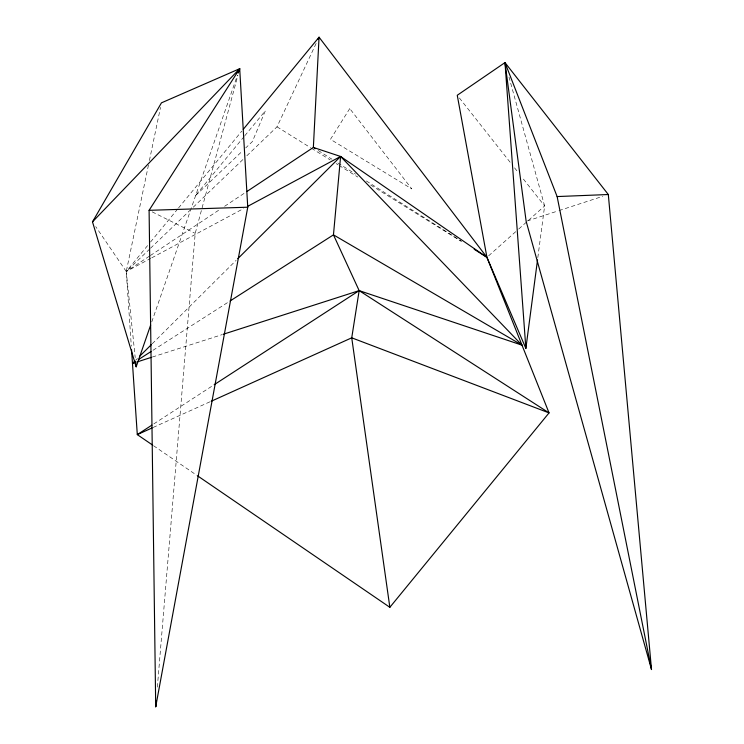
<?xml version="1.0" encoding="UTF-8"?>
<svg xmlns="http://www.w3.org/2000/svg" width="744" height="744" viewBox="0 0 744 744"><rect width="100%" height="100%" fill="white"/><g stroke="black" fill="none" stroke-linecap="round" stroke-linejoin="round"><path stroke-width="0.56" stroke-dasharray="3.72 2.79" d="M157.356 687.121L195.207 233.383L237.885 75.414M537.819 257.647L544.627 205.948L509.017 77.162M148.456 165.112L126.257 271.523L131.316 346.183M149.405 160.583L160.509 107.378M151.776 321.864L237.42 75.274M246.85 155.766L277.001 126.824L316.609 42.408M147.6 245.585L126.257 271.523L135.213 357.613M150.548 242.014L177.77 208.915M178.504 208.022L241.791 131.111M244.097 136.589L194.984 196.146L242.377 151.088M244.832 135.696L265.348 110.8L252.356 141.602L245.706 147.926M135.771 360.143L137.417 358.506M152.222 343.784L236.127 260.353M149.711 249.017L126.257 271.523L95.734 226.632M150.548 248.208L189.906 210.431M193.254 207.213L243.502 158.974M488.65 255.797L517.936 229.719M518.791 228.957L544.627 205.948L521.711 176.914M149.405 256.178L126.257 271.523L150.753 258.373M150.372 255.536L219.815 209.483M224.632 206.283L245.855 192.212M153.841 423.885L213.193 385.355M152.966 350.303L229.068 301.627M151.776 257.824L243.641 208.515M153.143 427.465L210.18 401.714M527.245 220.968L557.916 210.952M559.014 210.599L602.835 196.304M152.381 357.027L222.047 334.651M152.176 211.854L195.207 233.383M277.001 126.824L310.508 147.656M311.494 148.27L330.215 159.904M336.13 163.587L338.102 164.815M339.087 165.419L357.817 177.063M370.633 185.033L461.299 241.4M318.274 150.539L332.001 159.235M337.878 162.955L355.53 174.133M366.318 180.959L461.438 241.186M153.562 445.74L196.611 475.174M459.401 97.985L510.254 162.397M514.55 167.846L518.131 172.376M349.764 108.568L330.466 139.333L411.785 188.911L349.764 108.568"/><path stroke-width="1.12" d="M150.632 325.147L136.161 366.801L92.489 221.861L161.448 102.849L239.698 68.699L247.752 207.213L155.71 706.8L156.194 701.015M651.511 669.554L557.126 196.565L504.99 62.598L526.148 221.321L651.511 669.554L608.313 194.519L504.99 62.598L457.253 95.269L486.929 257.331L525.869 348.415L537.521 259.944M239.094 70.94L239.698 68.699L92.489 221.861M238.182 73.079L239.698 68.699L149.098 210.32L155.71 706.8M318.079 39.283L319.055 37.2L486.929 257.331L549.044 412.901L389.847 607.309L197.56 475.825M243.26 129.317L319.055 37.2L313.363 147.433L246.822 191.571M134.692 362.7L132.478 363.416L134.943 360.961M139.881 356.051L151.395 344.602M237.773 258.717L340.603 156.472L486.929 257.331L474.179 249.259M151.888 425.14L137.296 434.617L152.604 445.079M214.17 384.722L359.157 290.625L521.99 345.151L340.603 156.472L313.363 147.433L315.326 148.679M132.478 363.416L135.408 361.538M138.328 359.668L151.013 351.559M230.045 301.004L333.461 234.853L340.603 156.472L247.724 206.33M152.083 427.94L137.296 434.617L131.548 349.634M211.24 401.239L351.735 337.822L549.044 412.901L359.157 290.625L333.461 234.853L521.99 345.151M136.905 361.993L151.274 357.38M223.154 334.298L359.157 290.625L351.735 337.822L389.847 607.309M557.126 196.565L608.313 194.519M149.098 210.32L247.752 207.213M135.687 362.207L136.161 366.801M504.99 62.598L525.869 348.415"/></g></svg>
